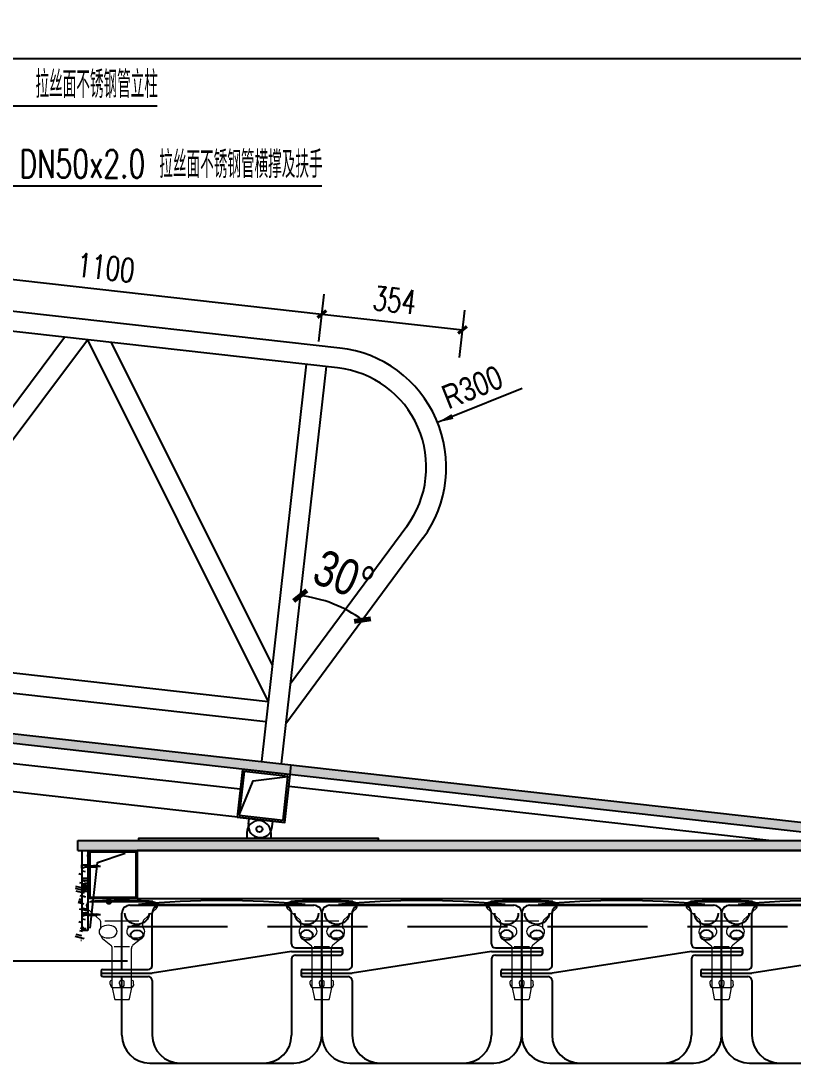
# Model space of a CAD drawing. Extents: x 833816 to 4746262, y -3629782 to -1973088.
# Drawn here: x 2456961 to 2458893, y -2629572 to -2626964 of the extents above; entities that cross this region are included whole.
import ezdxf

# ---------------------------------------------------------------- set-up
doc = ezdxf.new("R2010")
doc.units = 0
doc.header["$LTSCALE"] = 1000
doc.header["$MEASUREMENT"] = 0
doc.header["$PDMODE"] = 32
doc.linetypes.add('DASH', pattern=[0.35, 0.25, -0.1])
for name, color, linetype in [('00-Blackground line', 1, 'Continuous'), ('00-Face', 2, 'Continuous'), ('00-Hatch1', 8, 'Continuous'), ('00-Paving', 9, 'Continuous'), ('00-Structure', 4, 'Continuous'), ('00-Wall', 4, 'Continuous'), ('01-Paving', 9, 'Continuous'), ('DIM_LEAD', 3, 'Continuous'), ('FT', 5, 'Continuous'), ('hatch', 8, 'Continuous'), ('PUB_DIM', 3, 'Continuous'), ('PUB_TEXT', 7, 'Continuous'), ('W-STEEL_FRAME钢架', 3, 'Continuous'), ('短销钉', 253, 'Continuous')]:
    doc.layers.add(name, color=color, linetype=linetype)
doc.layers.add('伯利恒浮筒', color=5, linetype='Continuous', lineweight=5)
doc.styles.add('_TCH_DIM', font='SIMPLEX', dxfattribs={"bigfont": 'GBCBIG'})
doc.styles.add('_TCH_DIM_T3', font='SIMPLEX', dxfattribs={"width": 0.7058823529411765, "bigfont": 'GBCBIG'})
doc.styles.add('ART-HZTXT', font='hztxt_e.shx', dxfattribs={"width": 0.8, "bigfont": 'HZTXT.shx'})
doc.dimstyles.new('_TCH_ARCH&&20', dxfattribs={"dimtxt": 59.5, "dimasz": 20, "dimexe": 50, "dimexo": 60, "dimgap": 25.25, "dimtad": 1, "dimdec": 0, "dimzin": 0, "dimdsep": 46, "dimtxsty": '_TCH_DIM_T3', "dimblk": 'ARCHTICK', "dimcen": 0.09, "dimclrt": 7, "dimazin": 2, "dimtfac": 1, "dimtdec": 0, "dimtix": 1, "dimtmove": 2, "dimatfit": 3, "dimfxl": 50, "dimtolj": 1, "dimtzin": 0, "dimarcsym": 0})
doc.dimstyles.new('_TCH_ARCH_M_M', dxfattribs={"dimscale": 0, "dimtxt": 3, "dimasz": 1, "dimexe": 1, "dimexo": 2, "dimgap": 1, "dimtad": 1, "dimdec": 0, "dimrnd": 10, "dimzin": 0, "dimdsep": 46, "dimtxsty": 'ART-HZTXT', "dimblk": 'ARCHTICK', "dimcen": 0.09, "dimdle": 1, "dimclrt": 7, "dimadec": 0, "dimazin": 2, "dimtfac": 1, "dimtdec": 0, "dimtix": 1, "dimtmove": 2, "dimatfit": 3, "dimfxl": 1, "dimtolj": 1, "dimtzin": 0, "dimarcsym": 0})

# ---------------------------------------------------------------- blocks, each defined once
blk = doc.blocks.new('zgld')
for p, q in [((-5.752499999987776, -1.299999999995634), (-5.752499999987776, 0)), ((5.752499999987776, 0), (-5.752499999987776, 0)), ((5.752499999987776, 0), (5.752499999987776, -1.299999999995634)), ((5.752499999987776, -1.299999999995634), (-5.752499999987776, -1.299999999995634)), ((-2.373573603906157, -24.42740886709029), (-0.6874383604563312, -24.31147928478853)), ((-2.373573603906157, -24.42740886707573), (-1.598999999970152, -24.80320266679731)), ((-2.373573603906157, -26.33744152078392), (-0.6874383604563312, -26.22151193848944)), ((-2.373573603906157, -26.33744152077664), (-1.598999999970152, -26.71323532049822)), ((-2.313012652460207, -28.75386686889063), (-1.598999999970152, -27.89248958615311)), ((-2.313012652460207, -28.75386686889063), (-1.598999999970152, -29.00537088774976)), ((-2.313012652492034, -31.00225047821303), (-1.599000000001979, -30.14087319547551)), ((-2.313012652492034, -31.00225047821303), (-1.599000000001979, -31.25375449707215)), ((-2.313012652492034, -33.25063408754366), (-1.599000000001979, -32.38925680481341)), ((-2.313012652492034, -33.25063408752911), (-1.598999999972875, -32.38925680479159)), ((-2.313012652492034, -33.25063408752911), (-1.598999999972875, -33.50213810638095)), ((-2.313012652492034, -35.49901769685974), (-1.599000000001979, -34.63764041412222)), ((-1.599000000001979, -19.80916832212097), (-1.599000000001979, -24.37415335587823)), ((-1.598999999970152, -24.8303500662117), (-0.7186564164994755, -24.31362567026039)), ((-1.598999999970152, -24.80320266679004), (-1.598999999941048, -26.28418600956169)), ((-1.598999999941048, -26.71323532049822), (-0.6874383604563312, -26.22151193848944)), ((-1.598999999970152, -27.89248958615311), (-1.598999999970152, -26.71323532049822)), ((-1.599000000001979, -27.05158627611243), (-1.598999999972875, -28.53256961888408)), ((-1.599000000001979, -30.14087319547551), (-1.599000000001979, -28.96161892982062)), ((-1.598999999970152, -29.00537088774976), (-1.598999999970152, -30.14087319548374)), ((-1.599000000001979, -31.25375449707215), (-1.599000000001979, -32.38925680480614)), ((-1.599000000001979, -33.50213810638095), (-1.599000000001979, -34.63764041410766)), ((-1.599000000001979, -33.50213810638095), (-1.599000000001979, -34.63764041411494)), ((1.599000000001979, -19.80916832213552), (1.599000000001979, -26.52670517669619)), ((1.599000000033806, -26.5267051766826), (2.313012652523862, -26.7782091955199)), ((2.313012652523862, -26.77820919551262), (1.599000000033806, -27.6395864782647)), ((1.599000000033806, -27.6395864782647), (1.599000000033806, -28.77508878600596)), ((1.599000000001979, -27.63958647827829), (1.599000000001979, -28.775088786005)), ((1.599000000001979, -28.775088786005), (2.313012652492034, -29.02659280484229)), ((2.313012652492034, -29.02659280483502), (1.599000000001979, -29.88797008758709)), ((1.599000000001979, -29.88797008758709), (1.599000000001979, -31.02347239532835)), ((1.599000000001979, -31.02347239532108), (2.31301265246293, -31.27497641417293)), ((2.313012652492034, -31.2749764141511), (1.599000000001979, -32.13635369690317)), ((1.599000000001979, -32.1363536968959), (1.599000000001979, -33.27185600464443)), ((1.599000000001979, -32.1363536968959), (1.599000000001979, -33.27185600462988)), ((1.599000000001979, -33.27185600462988), (2.313012652521138, -33.52336002346718)), ((2.313012652492034, -33.5233600234599), (1.599000000001979, -34.38473730621197)), ((1.599000000001979, -34.38473730621925), (1.599000000001979, -35.52023961396051)), ((-2.34309765517537, -42.28046275265231), (-1.629085002685315, -42.53196677151143)), ((-2.313012652492034, -35.49901769685974), (-1.599000000001979, -35.75052171571886)), ((-2.31301265246293, -37.74740130616854), (-1.598999999972875, -36.88602402343102)), ((-2.31301265246293, -37.74740130616854), (-1.598999999972875, -37.99890532502039)), ((-2.313012652492034, -39.9957849154919), (-1.598999999972875, -39.13440763275437)), ((-2.313012652492034, -42.24416852483708), (-1.599000000001979, -41.38279124209956)), ((-2.313012652492034, -42.24416852483708), (-1.599000000001979, -42.49567254368893)), ((-2.31301265246293, -44.49255213413861), (-1.598999999972875, -43.63117485140836)), ((-2.31301265246293, -44.49255213413861), (-1.598999999972875, -44.74405615299773)), ((-2.313012652492034, -46.74093574346196), (-1.598999999972875, -45.87955846073172)), ((-2.313012652492034, -46.74093574346196), (-1.598999999972875, -46.99243976232108)), ((-2.31301265246293, -48.98931935277804), (-1.598999999972875, -48.12794207004779)), ((-2.31301265246293, -48.98931935277804), (-1.598999999972875, -49.24082337163716)), ((-2.313012652492034, -51.23770296210139), (-1.599000000001979, -50.37632567936387)), ((-2.313012652492034, -51.23770296210139), (-1.599000000001979, -51.48920698095324)), ((-1.599000000001979, -35.75052171570431), (-1.599000000001979, -36.88602402344557)), ((-1.599000000001979, -37.99890532503494), (-1.599000000001979, -39.13440763275437)), ((-1.599000000001979, -40.24728893436557), (-1.599000000001979, -41.38279124209228)), ((-1.599000000001979, -40.24728893435829), (-1.599000000001979, -41.38279124209228)), ((-1.599000000001979, -42.49567254367437), (-1.599000000001979, -43.63117485139381)), ((-1.599000000001979, -44.74405615299045), (-1.599000000001979, -45.87955846071716)), ((-1.599000000001979, -46.99243976231381), (-1.599000000001979, -48.12794207003324)), ((-1.599000000001979, -49.24082337162261), (-1.599000000001979, -50.3763256793566)), ((-1.455191522836685e-11, -63.05557081337679), (-1.598999999972875, -51.48920698093869)), ((-1.455191522836685e-11, -63.05557081337679), (1.599000000031083, -50.12342257145363)), ((1.568914997289539, -40.05330106043701), (2.282927649779595, -40.3048050792743)), ((1.599000000001979, -35.52023961396779), (2.313012652492034, -35.77174363281236)), ((2.313012652492034, -35.77174363280508), (1.599000000001979, -36.63312091554988)), ((1.599000000001979, -36.63312091554261), (1.599000000001979, -37.76862322327659)), ((1.599000000001979, -37.76862322328387), (2.313012652492034, -38.02012724212844)), ((2.313012652492034, -38.02012724212116), (1.599000000001979, -38.88150452486596)), ((1.599000000001979, -38.88150452485141), (1.599000000001979, -40.01700683259995)), ((2.313012652492034, -40.26851085143724), (1.599000000001979, -41.12988813418931)), ((1.599000000031083, -41.12988813416021), (1.599000000031083, -42.26539044190875)), ((1.599000000001979, -42.2653904419233), (2.313012652492034, -42.5168944607606)), ((2.313012652492034, -42.51689446075332), (1.599000000001979, -43.37827174350539)), ((1.599000000031083, -43.37827174349084), (1.599000000031083, -44.51377405122483)), ((1.599000000001979, -44.51377405123938), (2.313012652521138, -44.76527807008395)), ((2.313012652492034, -44.7652780700694), (1.599000000001979, -45.62665535282147)), ((1.599000000031083, -45.62665535280692), (1.599000000001979, -46.76215766054091)), ((1.599000000031083, -46.76215766055546), (2.313012652521138, -47.01366167940003)), ((2.313012652521138, -47.01366167938548), (1.599000000031083, -47.87503896213755)), ((1.599000000031083, -47.87503896214483), (1.599000000031083, -49.01054126987881)), ((1.599000000031083, -49.01054126987154), (2.313012652521138, -49.26204528871611)), ((2.313012652521138, -49.26204528870883), (1.599000000031083, -50.12342257145363))]:
    blk.add_line(p, q)
at = {"color": 8}
for p, q in [((-2.313012652460207, -28.75386686890518), (2.313012652523862, -26.7782091955199)), ((-2.313012652492034, -31.00225047822758), (2.313012652492034, -29.02659280484229)), ((-2.313012652492034, -33.25063408754366), (2.313012652492034, -31.27497641416565)), ((-2.313012652492034, -33.25063408753638), (2.313012652492034, -31.2749764141511)), ((-2.31301265246293, -35.49901769685246), (2.313012652521138, -33.52336002346718)), ((-1.598999999970152, -27.89248958615311), (1.599000000033806, -26.5267051766826)), ((-1.598999999970152, -29.00537088774976), (1.599000000033806, -27.6395864782647)), ((-1.599000000001979, -30.14087319547551), (1.599000000001979, -28.775088786005)), ((-1.599000000001979, -31.25375449707215), (1.599000000001979, -29.88797008758709)), ((-1.599000000001979, -32.38925680479886), (1.599000000001979, -31.02347239532108)), ((-1.599000000001979, -33.50213810638823), (1.599000000001979, -32.13635369690317)), ((-1.598999999972875, -33.50213810638095), (1.599000000001979, -32.1363536968959)), ((-1.598999999972875, -34.63764041410766), (1.599000000001979, -33.27185600462988)), ((-1.598999999972875, -35.75052171569703), (1.599000000001979, -34.38473730621197)), ((-2.313012652492034, -37.74740130619764), (2.313012652492034, -35.77174363281236)), ((-2.313012652492034, -39.99578491551372), (2.313012652492034, -38.02012724212844)), ((-2.313012652492034, -42.2441685248298), (2.313012652492034, -40.26851085144452)), ((-2.313012652492034, -44.49255213414588), (2.313012652492034, -42.5168944607606)), ((-2.31301265246293, -46.74093574346196), (2.313012652521138, -44.76527807008395)), ((-2.31301265246293, -48.98931935277804), (2.313012652521138, -47.01366167940003)), ((-2.31301265246293, -51.23770296210139), (2.313012652521138, -49.26204528871611)), ((-1.599000000001979, -36.88602402344557), (1.599000000001979, -35.52023961396779)), ((-1.599000000001979, -37.99890532503494), (1.599000000001979, -36.63312091554988)), ((-1.599000000001979, -39.13440763276165), (1.599000000001979, -37.76862322328387)), ((-1.599000000001979, -40.24728893435829), (1.599000000001979, -38.88150452486596)), ((-1.598999999972875, -41.38279124207773), (1.599000000001979, -40.01700683259995)), ((-1.598999999972875, -42.49567254367437), (1.599000000001979, -41.12988813418931)), ((-1.598999999972875, -43.63117485139381), (1.599000000001979, -42.2653904419233)), ((-1.598999999972875, -44.74405615299045), (1.599000000001979, -43.37827174350539)), ((-1.598999999972875, -45.87955846071716), (1.599000000001979, -44.51377405123938)), ((-1.598999999972875, -46.99243976230653), (1.599000000001979, -45.62665535282147)), ((-1.598999999972875, -48.12794207003324), (1.599000000031083, -46.76215766055546)), ((-1.598999999972875, -49.24082337162261), (1.599000000031083, -47.87503896213755)), ((-1.598999999972875, -50.37632567934932), (1.599000000031083, -49.01054126987154)), ((-1.598999999972875, -51.48920698093869), (1.599000000031083, -50.12342257145363)), ((-1.455191522836685e-11, -63.05557081337679), (1.455191522836685e-11, -50.80631477619616))]:
    blk.add_line(p, q, dxfattribs=at)
for centre, radius, start, end in [((-43.18487044870562, -19.42052178322774), 41.58768648420529, 359.46454990849, 25.83101799881695), ((43.18487044870562, -19.42052178322774), 41.58768648420527, 154.1689820011831, 180.5354500915099)]:
    blk.add_arc(centre, radius, start, end)
blk = doc.blocks.new('_ArchTick')
at = {"color": 0, "linetype": 'ByBlock', "const_width": 0.4}
blk.add_lwpolyline([(-0.5, -0.5), (0.5, 0.5)], dxfattribs=at)
blk = doc.blocks.new('*D764')
at = {"layer": 'Defpoints', "color": 0, "ltscale": 0.5, "transparency": 16777216}
for p in [(2457724.381711099, -2627828.99859946), (2457966.517410073, -2628258.770208885), (2457767.48926504, -2628434.034627641), (2457623.741624328, -2628723.353993943), (2457612.559392425, -2628822.726816346)]:
    blk.add_point(p, dxfattribs=at)
at = {"layer": 'PUB_DIM', "color": 0, "lineweight": -2, "ltscale": 0.5, "transparency": 16777216}
blk.add_arc((2457623.741624381, -2628723.353993871), 323.0620371860433, 53.57962506351675, 83.57962506433455, dxfattribs=at)
at = {"layer": 'PUB_DIM', "color": 0, "lineweight": -2, "ltscale": 0.5, "transparency": 16777216, "xscale": 30, "yscale": 30, "zscale": 30}
for p, rotation in [((2457659.867170455, -2628402.318131713), 173.5796250643346), ((2457815.545196089, -2628463.391554756), 323.5796250635167)]:
    blk.add_blockref('_ArchTick', p, dxfattribs=dict(at, rotation=rotation))
at = {"layer": 'PUB_DIM', "color": 7, "ltscale": 0.5, "transparency": 16777216, "insert": (2457769.117006643, -2628352.787692542), "char_height": 90, "attachment_point": 5, "rotation": 338.57962506394284, "style": 'ART-HZTXT'}
blk.add_mtext('\\A1;30°', dxfattribs=at)
blk = doc.blocks.new('*D753')
at = {"layer": 'Defpoints', "color": 0, "transparency": 16777216}
for p in [(2458065.642981873, -2627737.304551528), (2457699.538505646, -2627826.203041484), (2458051.186638448, -2627865.773327281)]:
    blk.add_point(p, dxfattribs=at)
at = {"layer": 'PUB_DIM', "color": 0, "lineweight": -2, "transparency": 16777216}
for p, q in [((2457706.247844763, -2627766.57934847), (2457719.585965002, -2627648.047854886)), ((2457713.994849071, -2627697.734265731), (2458065.642981873, -2627737.304551528)), ((2458057.895977565, -2627806.149634267), (2458071.234097803, -2627687.618140684))]:
    blk.add_line(p, q, dxfattribs=at)
at = {"layer": 'PUB_DIM', "color": 0, "lineweight": -2, "transparency": 16777216, "xscale": 20, "yscale": 20, "zscale": 20}
for p, rotation in [((2457713.994849071, -2627697.734265731), 173.5796250676277), ((2458065.642981873, -2627737.304551528), 353.5796250676277)]:
    blk.add_blockref('_ArchTick', p, dxfattribs=dict(at, rotation=rotation))
at = {"layer": 'PUB_DIM', "color": 7, "transparency": 16777216, "insert": (2457895.969142996, -2627662.8643567), "char_height": 59.5, "attachment_point": 5, "rotation": 353.5796250676277, "style": '_TCH_DIM_T3'}
blk.add_mtext('\\A1;354', dxfattribs=at)
blk = doc.blocks.new('*D754')
at = {"layer": 'Defpoints', "color": 0, "transparency": 16777216}
for p in [(2456606.437467073, -2627703.198491007), (2457713.994849071, -2627697.734265732), (2457699.538505646, -2627826.203041484)]:
    blk.add_point(p, dxfattribs=at)
at = {"layer": 'PUB_DIM', "color": 0, "lineweight": -2, "transparency": 16777216}
for p, q in [((2456613.14680619, -2627643.574797993), (2456626.484926429, -2627525.043304409)), ((2456620.893810498, -2627574.729715254), (2457713.994849071, -2627697.734265732)), ((2457706.247844764, -2627766.579348471), (2457719.585965002, -2627648.047854886))]:
    blk.add_line(p, q, dxfattribs=at)
at = {"layer": 'PUB_DIM', "color": 0, "lineweight": -2, "transparency": 16777216, "xscale": 20, "yscale": 20, "zscale": 20}
for p, rotation in [((2456620.893810498, -2627574.729715254), 173.5796250676295), ((2457713.994849071, -2627697.734265732), 353.5796250676295)]:
    blk.add_blockref('_ArchTick', p, dxfattribs=dict(at, rotation=rotation))
at = {"layer": 'PUB_DIM', "color": 7, "transparency": 16777216, "insert": (2457173.594557308, -2627581.576938563), "char_height": 59.5, "attachment_point": 5, "rotation": 353.57962506762954, "style": '_TCH_DIM_T3'}
blk.add_mtext('\\A1;1100', dxfattribs=at)
blk = doc.blocks.new('*D763')
at = {"layer": 'Defpoints', "color": 0, "transparency": 16777216}
for p in [(2459103.224022302, -2627057.923738401), (2453097.097491699, -2627207.238005426), (2459103.224022302, -2627207.238005426)]:
    blk.add_point(p, dxfattribs=at)
at = {"layer": 'PUB_DIM', "color": 0, "lineweight": -2, "transparency": 16777216}
for p, q in [((2453097.097491699, -2627147.238005426), (2453097.097491699, -2627007.923738401)), ((2459103.224022302, -2627147.238005426), (2459103.224022302, -2627007.923738401)), ((2453097.097491699, -2627057.923738401), (2459103.224022302, -2627057.923738401))]:
    blk.add_line(p, q, dxfattribs=at)
at = {"layer": 'PUB_DIM', "color": 0, "lineweight": -2, "transparency": 16777216, "xscale": 20, "yscale": 20, "zscale": 20, "rotation": 180}
blk.add_blockref('_ArchTick', (2453097.097491699, -2627057.923738401), dxfattribs=at)
at = {"layer": 'PUB_DIM', "color": 0, "lineweight": -2, "transparency": 16777216, "xscale": 20, "yscale": 20, "zscale": 20}
blk.add_blockref('_ArchTick', (2459103.224022302, -2627057.923738401), dxfattribs=at)
at = {"layer": 'PUB_DIM', "color": 7, "transparency": 16777216, "insert": (2456100.160757001, -2627002.923738401), "char_height": 59.5, "attachment_point": 5, "style": '_TCH_DIM_T3'}
blk.add_mtext('\\A1;6006', dxfattribs=at)
blk = doc.blocks.new('blhft')
at = {"layer": 'FT'}
for p, q in [((-230, 395), (230, 395)), ((-208.5, 397), (208.1999999999534, 397)), ((-208.5, 397), (-208.5, 395)), ((208.1999999999534, 397), (208.1999999999534, 395)), ((-250, 234.5), (-250, 375)), ((-174.2640687120147, 244.5), (-174.2640687120147, 375)), ((174.2640687118983, 298.5), (174.2640687118983, 375)), ((250, 375), (250, 288.5)), ((184.2640687118983, 288.5), (298.0747355405474, 288.5)), ((174.2640687118983, 279.5), (-174.2640687120147, 225.5)), ((174.2640687118983, 279.5), (302.0747355405474, 279.5)), ((184.2640687118983, 270.5), (298.0747355405474, 270.5)), ((250, 270.5), (250, 70)), ((174.2640687118983, 260.5), (174.2640687118983, 70)), ((-302.0369826901006, 225.5), (-174.2640687120147, 225.5)), ((-298.0369826901006, 234.5), (-184.2640687120147, 234.5)), ((-298.0369826901006, 216.5), (-184.2640687120147, 216.5)), ((-250, 70), (-250, 216.5)), ((-174.2640687120147, 206.5), (-174.2640687120147, 70)), ((-180, 0), (180, 0))]:
    blk.add_line(p, q, dxfattribs=at)
at = {"layer": 'FT', "ltscale": 0.5}
for p, q in [((302.0747355405474, 284.5), (302.0747355405474, 274.5)), ((-302.0369826901006, 230.5), (-302.0369826901006, 220.5))]:
    blk.add_line(p, q, dxfattribs=at)
at = {"layer": 'FT'}
for centre, radius, start, end in [((-230, 375), 20, 90, 180), ((-0.1500000000232831, -1768.484999999986), 2175.485005171261, 84.50425978993003, 95.49574021006995), ((-154.2640687120147, 375), 20, 90, 180), ((154.2640687118983, 375), 20, 0, 90), ((230, 375), 20, 0, 90), ((184.2640687118983, 298.5), 10, 180, 270), ((184.2640687118983, 260.5), 10, 90, 180), ((298.0747355405474, 274.5), 4, 270, 0), ((-184.2640687120147, 244.5), 10, 270, 0), ((-298.0369826901006, 220.5), 4, 180, 270), ((-184.2640687120147, 206.5), 10, 0, 90), ((-180, 70), 70, 180, 270), ((-104.2640687120147, 70), 70, 180, 270), ((104.2640687118983, 70), 70, 270, 0), ((180, 70), 70, 270, 0)]:
    blk.add_arc(centre, radius, start, end, dxfattribs=at)
at = {"layer": 'FT', "ltscale": 0.5}
for centre, start, end in [((298.0747355405474, 284.5), 0, 90), ((-298.0369826901006, 230.5), 90, 180)]:
    blk.add_arc(centre, 4, start, end, dxfattribs=at)
at = {"layer": 'FT', "extrusion": (0, 0, -1)}
blk.add_ellipse((-212.1320343554253, 375.0000000000146), major_axis=(-30.37504769582881, 1.159501235391824e-12), ratio=0.9218092521331712, start_param=3.141592653589793, end_param=6.283185307179586, dxfattribs=at)
at = {"layer": 'FT'}
blk.add_ellipse((211.8917544153519, 375.3981443897064), major_axis=(30.37499413499397, 0.05704229095236234), ratio=0.9218092521331709, start_param=3.141592653589793, end_param=6.283185307179586, dxfattribs=at)
blk.add_ellipse((-212.1320343560074, 320.5), major_axis=(-16, 2.98329317162055e-15), ratio=0.75, dxfattribs=at)
at = {"layer": 'FT', "extrusion": (0, 0, -1)}
blk.add_ellipse((212.1320343558909, 320.5), major_axis=(16, -1.192181603916775e-14), ratio=0.75, dxfattribs=at)
blk = doc.blocks.new('dxd')
at = {"layer": '短销钉', "lineweight": 13}
for p, q in [((-79, 244.5), (79, 244.5)), ((-77.5, 244.5), (-77.5, 246.5)), ((-77.5, 246.5), (77.5, 246.5)), ((77.5, 244.5), (77.5, 246.5)), ((-85.69118730124319, 227.0684448128377), (-55.80881269875681, 200.1630985649754)), ((85.69118730124319, 227.0684448128377), (55.80881269875681, 200.1630985649754)), ((-52.5, 180.0623058987476), (-52.5, 192.7315433778131)), ((-42.50769273223705, 197.1839259753106), (42.49230726776295, 197.1839259753106)), ((52.5, 180.0623058987476), (52.5, 192.7315433778131)), ((-48.79320391049259, 152.8661777056332), (-27.70679608950741, 135.7907413347566)), ((-19.20000000001164, 132.789037047165), (19.20000000001164, 132.789037047165)), ((48.79320391049259, 152.8661777056332), (27.70679608950741, 135.7907413347566)), ((-24, 30), (-24, 128.0192817201823)), ((24, 30), (24, 128.0192817201823)), ((-29, 38.87411967464868), (-29, 45)), ((-26, 48), (-24, 48)), ((-24, 30), (24, 30)), ((-24, 30), (-18.40194193241769, 2.009709662153909)), ((-6, 39), (-6, 44.32455532033782)), ((6, 39), (6, 44.32455532033782)), ((24, 30), (18.40194193244679, 2.009709662153909)), ((26, 48), (24, 48)), ((29, 38.87411967464868), (29, 45)), ((-15.95049024320906, 0), (15.95049024320906, 0))]:
    blk.add_line(p, q, dxfattribs=at)
at = {"layer": '短销钉', "lineweight": 13, "ltscale": 0.1}
for p, q in [((-18.40194193241769, 2.009709662153909), (-18, 0)), ((-18, 0), (-15.95049024320906, 0)), ((15.95049024320906, 0), (18, 0)), ((18.40194193244679, 2.009709662153909), (18, 0))]:
    blk.add_line(p, q, dxfattribs=at)
at = {"layer": '短销钉', "lineweight": 13}
for centre, radius, start, end in [((-79, 234.5), 10, 90, 228.0009156405508), ((0, -1254.06249999845), 1502.56249999845, 87.04345468654192, 92.95654531345808), ((79, 234.5), 10, 311.9990843594492, 90), ((-62.5, 192.7315433778131), 10, 0, 48.00091564055078), ((-34.52363483404042, 154.4883161433463), 31.37204003537892, 56.41657969937791, 122.8530887181568), ((34.51582523426623, 154.5183921643038), 31.34266601666032, 57.12871926062825, 123.6019393643737), ((62.5, 192.7315433778131), 10, 131.9990843594492, 180), ((-43.5, 170), 13.49999999999955, 126.5657369318358, 231.0000000002546), ((-42.5, 160.6376373202074), 10, 184.1478824734012, 231.0000000002546), ((-34.48837609545444, 185.5997806980449), 31.42076009486325, 236.1380561512875, 303.5569220443629), ((-25.49996233111597, 170), 13.49999999999955, 308.3696395362614, 51.90106289520276), ((25.49996233111597, 170), 13.49999999999955, 128.0989371047973, 231.6303604637386), ((34.4883880604757, 185.5952856474905), 31.41702091548712, 236.4385283679592, 303.8664934392513), ((42.5, 160.6376373202074), 10, 308.9999999997454, 355.8521175265988), ((43.5, 170), 13.49999999999955, 308.9999999997454, 53.43426306816423), ((-34, 128.0192817201823), 10, 0, 51.00000000025459), ((34, 128.0192817201823), 10, 128.9999999997454, 180), ((-26, 45), 3, 90, 180), ((-3, 44.32455532033782), 3, 115.3769335256795, 180), ((0, 38), 10, 64.62306647432047, 115.3769335256795), ((3, 44.32455532033782), 3, 0, 64.62306647432047), ((26, 45), 3, 0, 90), ((-15.95049024320906, 2.5), 2.5, 191.3099324743677, 270), ((15.95049024320906, 2.5), 2.5, 270, 348.6900675256323)]:
    blk.add_arc(centre, radius, start, end, dxfattribs=at)
for centre, major_axis, ratio, start_param, end_param in [((-23, 38.87411967464868), (1.677748740859258e-13, -9), 0.6666666666666728, 4.71238898038469, 6.115737227959887), ((0, 39), (1.732856390789222e-13, 9), 0.6666666666666603, 1.570796326794897, 4.71238898038469)]:
    blk.add_ellipse(centre, major_axis=major_axis, ratio=ratio, start_param=start_param, end_param=end_param, dxfattribs=at)
at = {"layer": '短销钉', "lineweight": 13, "extrusion": (0, 0, -1)}
blk.add_ellipse((23, 38.87411967464868), major_axis=(-1.73285639078919e-13, -9), ratio=0.6666666666666728, start_param=4.71238898038469, end_param=6.115737227959805, dxfattribs=at)

msp = doc.modelspace()

# ---------------------------------------------------------------- hatches: boundary and pattern name
at = {"layer": 'hatch'}
h = msp.add_hatch(dxfattribs=at)
h.set_pattern_fill('木纹02', color=256, scale=30, style=0)
h.set_pattern_definition([(0, (2448943.306594643, -2628335.000033905), (0, 120), [24, -36, 12, -48]), (0, (2449027.306594643, -2628332.000033905), (0, 120), [24, -96]), (0, (2449015.306594643, -2628326.000033905), (0, 120), [12, -108]), (0, (2448949.306594643, -2628323.000033905), (0, 120), [6, -84, 6, -24]), (0, (2448991.306594643, -2628317.000033905), (0, 120), [24, -36, 6, -54]), (0, (2448961.306594643, -2628314.000033905), (0, 120), [18, -102]), (0, (2448991.306594643, -2628311.000033905), (0, 120), [36, -84]), (0, (2448955.306594643, -2628308.000033905), (0, 120), [24, -96]), (0, (2449003.306594643, -2628305.000033905), (0, 120), [60, -60]), (0, (2448967.306594643, -2628299.000033905), (0, 120), [12, -36, 24, -48]), (0, (2449051.306594643, -2628296.000033905), (0, 120), [24, -96]), (0, (2449027.306594643, -2628293.000033905), (0, 120), [12, -108]), (0, (2449003.306594643, -2628290.000033905), (0, 120), [12, -108]), (0, (2448943.306594643, -2628287.000033905), (0, 120), [24, -96]), (0, (2449003.306594643, -2628284.000033905), (0, 120), [24, -96]), (0, (2449003.306594643, -2628278.000033905), (0, 120), [24, -24, 24, -48]), (0, (2448979.306594643, -2628272.000033905), (0, 120), [12, -60, 24, -24]), (0, (2449003.306594643, -2628269.000033905), (0, 120), [36, -84]), (0, (2449003.306594643, -2628263.000033905), (0, 120), [24, -96]), (0, (2448955.306594643, -2628260.000033905), (0, 120), [36, -48, 12, -24]), (0, (2448955.306594643, -2628254.000033905), (0, 120), [60, -60]), (0, (2449027.306594643, -2628251.000033905), (0, 120), [12, -108]), (0, (2448991.306594643, -2628248.000033905), (0, 120), [24, -96]), (0, (2448967.306594643, -2628245.000033905), (0, 120), [12, -48, 12, -48]), (0, (2448955.306594643, -2628242.000033905), (0, 120), [12, -36, 24, -48]), (0, (2448979.306594643, -2628239.000033905), (0, 120), [12, -60, 12, -36]), (0, (2449003.306594643, -2628236.000033905), (0, 120), [36, -84]), (0, (2448955.306594643, -2628230.000033905), (0, 120), [24, -96]), (0, (2449015.306594643, -2628227.000033905), (0, 120), [12, -108]), (0, (2449039.306594643, -2628224.000033905), (0, 120), [12, -108]), (14.03624347, (2449027.306594643, -2628326.000033905), (119.9999999965756, -4.388509555752762e-09), [12.36, -482.41266312]), (14.03624347, (2449039.306594643, -2628299.000033905), (119.9999999965756, -4.388509555752762e-09), [12.36, -482.41266312]), (14.03624347, (2449027.306594643, -2628227.000033905), (119.9999999965756, -4.388509555752762e-09), [12.36, -482.41266312]), (14.03624347, (2448991.306594643, -2628272.000033905), (119.9999999965756, -4.388509555752762e-09), [12.36, -482.41266312]), (14.03624347, (2449015.306594643, -2628254.000033905), (119.9999999965756, -4.388509555752762e-09), [12.36, -482.41266312]), (14.03624347, (2449027.306594643, -2628263.000033905), (119.9999999965756, -4.388509555752762e-09), [12.36, -482.41266312]), (14.03624347, (2448967.306594643, -2628242.000033905), (119.9999999965756, -4.388509555752762e-09), [12.36, -482.41266312]), (14.03624347, (2449015.306594643, -2628248.000033905), (119.9999999965756, -4.388509555752762e-09), [12.36, -482.41266312]), (14.03624347, (2449039.306594643, -2628293.000033905), (119.9999999965756, -4.388509555752762e-09), [24.72, -470.05266312]), (14.03624347, (2449027.306594643, -2628284.000033905), (119.9999999965756, -4.388509555752762e-09), [24.72, -470.05266312]), (14.03624347, (2449027.306594643, -2628278.000033905), (119.9999999965756, -4.388509555752762e-09), [24.72, -470.05266312]), (165.96375653, (2448991.306594643, -2628317.000033905), (-119.9999999965756, -4.388549523781649e-09), [12.36, -24.72, 12.36, -445.3326631200001]), (165.96375653, (2448967.306594643, -2628299.000033905), (-119.9999999965756, -4.388549523781649e-09), [12.36, -482.41266312]), (165.96375653, (2448967.306594643, -2628245.000033905), (-119.9999999965756, -4.388549523781649e-09), [24.72, -470.05266312]), (194.03624347, (2449027.306594643, -2628332.000033905), (-119.9999999965756, 4.388522878429058e-09), [12.36, -482.41266312]), (345.96375653, (2449051.306594643, -2628332.000033905), (119.9999999965756, 4.388479579731097e-09), [12.36, -482.41266312]), (345.96375653, (2449015.306594643, -2628290.000033905), (119.9999999965756, 4.388479579731097e-09), [12.36, -482.41266312]), (345.96375653, (2449039.306594643, -2628269.000033905), (119.9999999965756, 4.388479579731097e-09), [12.36, -482.41266312]), (345.96375653, (2448991.306594643, -2628260.000033905), (119.9999999965756, 4.388479579731097e-09), [12.36, -482.41266312]), (345.96375653, (2448979.306594643, -2628245.000033905), (119.9999999965756, 4.388479579731097e-09), [12.36, -482.41266312]), (345.96375653, (2448991.306594643, -2628239.000033905), (119.9999999965756, 4.388479579731097e-09), [12.36, -482.41266312]), (345.96375653, (2448991.306594643, -2628260.000033905), (119.9999999965756, 4.388479579731097e-09), [12.36, -482.41266312]), (345.96375653, (2449027.306594643, -2628242.000033905), (119.9999999965756, 4.388479579731097e-09), [49.44, -445.3326631200001]), (345.96375653, (2448955.306594643, -2628323.000033905), (119.9999999965756, 4.388479579731097e-09), [49.44, -445.3326631200001]), (345.96375653, (2448967.306594643, -2628314.000033905), (119.9999999965756, 4.388479579731097e-09), [49.44, -445.3326631200001]), (345.96375653, (2448979.306594643, -2628308.000033905), (119.9999999965756, 4.388479579731097e-09), [12.36, -24.72, 24.72, -432.97266312]), (345.96375653, (2448979.306594643, -2628299.000033905), (119.9999999965756, 4.388479579731097e-09), [24.72, -24.72, 24.72, -420.61266312]), (345.96375653, (2448967.306594643, -2628287.000033905), (119.9999999965756, 4.388479579731097e-09), [49.44, -445.3326631200001]), (345.96375653, (2448955.306594643, -2628278.000033905), (119.9999999965756, 4.388479579731097e-09), [49.44, -445.3326631200001]), (345.96375653, (2448955.306594643, -2628272.000033905), (119.9999999965756, 4.388479579731097e-09), [49.44, -445.3326631200001]), (345.96375653, (2449039.306594643, -2628236.000033905), (119.9999999965756, 4.388479579731097e-09), [12.36, -482.41266312]), (345.96376753, (2449051.306594643, -2628224.000033905), (119.9999999965734, 2.304273464370787e-05), [24.72, -470.05266312]), (345.96376753, (2448979.306594643, -2628230.000033905), (119.9999999965734, 2.304273464370787e-05), [24.72, -470.05266312]), (345.96375753, (2448967.306594643, -2628335.000033905), (119.9999999965756, 2.098783643544877e-06), [49.44, -445.3326631200001]), (345.96375753, (2449039.306594643, -2628251.000033905), (119.9999999965756, 2.098783643544877e-06), [37.08, -457.69266312]), (345.96375753, (2449051.306594643, -2628260.000033905), (119.9999999965756, 2.098783643544877e-06), [74.16, -420.61266312])])
h.paths.add_polyline_path([(2453128.474994418, -2628318.141451788), (2459103.224022302, -2628990.468430331), (2459100.429772708, -2629015.300008824), (2453125.679436448, -2628342.984657248)])
h = msp.add_hatch(dxfattribs=at)
h.set_pattern_fill('木纹02', color=256, scale=30, style=0)
h.set_pattern_definition([(0, (2457368.306594583, -2629035.000034024), (0, 120), [24, -36, 12, -48]), (0, (2457452.306594583, -2629032.000034024), (0, 120), [24, -96]), (0, (2457440.306594583, -2629026.000034024), (0, 120), [12, -108]), (0, (2457374.306594583, -2629023.000034024), (0, 120), [6, -84, 6, -24]), (0, (2457416.306594583, -2629017.000034024), (0, 120), [24, -36, 6, -54]), (0, (2457386.306594583, -2629014.000034024), (0, 120), [18, -102]), (0, (2457416.306594583, -2629011.000034024), (0, 120), [36, -84]), (0, (2457380.306594583, -2629008.000034024), (0, 120), [24, -96]), (0, (2457428.306594583, -2629005.000034024), (0, 120), [60, -60]), (0, (2457392.306594583, -2628999.000034024), (0, 120), [12, -36, 24, -48]), (0, (2457476.306594583, -2628996.000034024), (0, 120), [24, -96]), (0, (2457452.306594583, -2628993.000034024), (0, 120), [12, -108]), (0, (2457428.306594583, -2628990.000034024), (0, 120), [12, -108]), (0, (2457368.306594583, -2628987.000034024), (0, 120), [24, -96]), (0, (2457428.306594583, -2628984.000034024), (0, 120), [24, -96]), (0, (2457428.306594583, -2628978.000034024), (0, 120), [24, -24, 24, -48]), (0, (2457404.306594583, -2628972.000034024), (0, 120), [12, -60, 24, -24]), (0, (2457428.306594583, -2628969.000034024), (0, 120), [36, -84]), (0, (2457428.306594583, -2628963.000034024), (0, 120), [24, -96]), (0, (2457380.306594583, -2628960.000034024), (0, 120), [36, -48, 12, -24]), (0, (2457380.306594583, -2628954.000034024), (0, 120), [60, -60]), (0, (2457452.306594583, -2628951.000034024), (0, 120), [12, -108]), (0, (2457416.306594583, -2628948.000034024), (0, 120), [24, -96]), (0, (2457392.306594583, -2628945.000034024), (0, 120), [12, -48, 12, -48]), (0, (2457380.306594583, -2628942.000034024), (0, 120), [12, -36, 24, -48]), (0, (2457404.306594583, -2628939.000034024), (0, 120), [12, -60, 12, -36]), (0, (2457428.306594583, -2628936.000034024), (0, 120), [36, -84]), (0, (2457380.306594583, -2628930.000034024), (0, 120), [24, -96]), (0, (2457440.306594583, -2628927.000034024), (0, 120), [12, -108]), (0, (2457464.306594583, -2628924.000034024), (0, 120), [12, -108]), (14.03624347, (2457452.306594583, -2629026.000034024), (119.9999999965756, -4.388509555752762e-09), [12.36, -482.41266312]), (14.03624347, (2457464.306594583, -2628999.000034024), (119.9999999965756, -4.388509555752762e-09), [12.36, -482.41266312]), (14.03624347, (2457452.306594583, -2628927.000034024), (119.9999999965756, -4.388509555752762e-09), [12.36, -482.41266312]), (14.03624347, (2457416.306594583, -2628972.000034024), (119.9999999965756, -4.388509555752762e-09), [12.36, -482.41266312]), (14.03624347, (2457440.306594583, -2628954.000034024), (119.9999999965756, -4.388509555752762e-09), [12.36, -482.41266312]), (14.03624347, (2457452.306594583, -2628963.000034024), (119.9999999965756, -4.388509555752762e-09), [12.36, -482.41266312]), (14.03624347, (2457392.306594583, -2628942.000034024), (119.9999999965756, -4.388509555752762e-09), [12.36, -482.41266312]), (14.03624347, (2457440.306594583, -2628948.000034024), (119.9999999965756, -4.388509555752762e-09), [12.36, -482.41266312]), (14.03624347, (2457464.306594583, -2628993.000034024), (119.9999999965756, -4.388509555752762e-09), [24.72, -470.05266312]), (14.03624347, (2457452.306594583, -2628984.000034024), (119.9999999965756, -4.388509555752762e-09), [24.72, -470.05266312]), (14.03624347, (2457452.306594583, -2628978.000034024), (119.9999999965756, -4.388509555752762e-09), [24.72, -470.05266312]), (165.96375653, (2457416.306594583, -2629017.000034024), (-119.9999999965756, -4.388549523781649e-09), [12.36, -24.72, 12.36, -445.3326631200001]), (165.96375653, (2457392.306594583, -2628999.000034024), (-119.9999999965756, -4.388549523781649e-09), [12.36, -482.41266312]), (165.96375653, (2457392.306594583, -2628945.000034024), (-119.9999999965756, -4.388549523781649e-09), [24.72, -470.05266312]), (194.03624347, (2457452.306594583, -2629032.000034024), (-119.9999999965756, 4.388522878429058e-09), [12.36, -482.41266312]), (345.96375653, (2457476.306594583, -2629032.000034024), (119.9999999965756, 4.388479579731097e-09), [12.36, -482.41266312]), (345.96375653, (2457440.306594583, -2628990.000034024), (119.9999999965756, 4.388479579731097e-09), [12.36, -482.41266312]), (345.96375653, (2457464.306594583, -2628969.000034024), (119.9999999965756, 4.388479579731097e-09), [12.36, -482.41266312]), (345.96375653, (2457416.306594583, -2628960.000034024), (119.9999999965756, 4.388479579731097e-09), [12.36, -482.41266312]), (345.96375653, (2457404.306594583, -2628945.000034024), (119.9999999965756, 4.388479579731097e-09), [12.36, -482.41266312]), (345.96375653, (2457416.306594583, -2628939.000034024), (119.9999999965756, 4.388479579731097e-09), [12.36, -482.41266312]), (345.96375653, (2457416.306594583, -2628960.000034024), (119.9999999965756, 4.388479579731097e-09), [12.36, -482.41266312]), (345.96375653, (2457452.306594583, -2628942.000034024), (119.9999999965756, 4.388479579731097e-09), [49.44, -445.3326631200001]), (345.96375653, (2457380.306594583, -2629023.000034024), (119.9999999965756, 4.388479579731097e-09), [49.44, -445.3326631200001]), (345.96375653, (2457392.306594583, -2629014.000034024), (119.9999999965756, 4.388479579731097e-09), [49.44, -445.3326631200001]), (345.96375653, (2457404.306594583, -2629008.000034024), (119.9999999965756, 4.388479579731097e-09), [12.36, -24.72, 24.72, -432.97266312]), (345.96375653, (2457404.306594583, -2628999.000034024), (119.9999999965756, 4.388479579731097e-09), [24.72, -24.72, 24.72, -420.61266312]), (345.96375653, (2457392.306594583, -2628987.000034024), (119.9999999965756, 4.388479579731097e-09), [49.44, -445.3326631200001]), (345.96375653, (2457380.306594583, -2628978.000034024), (119.9999999965756, 4.388479579731097e-09), [49.44, -445.3326631200001]), (345.96375653, (2457380.306594583, -2628972.000034024), (119.9999999965756, 4.388479579731097e-09), [49.44, -445.3326631200001]), (345.96375653, (2457464.306594583, -2628936.000034024), (119.9999999965756, 4.388479579731097e-09), [12.36, -482.41266312]), (345.96376753, (2457476.306594583, -2628924.000034024), (119.9999999965734, 2.304273464370787e-05), [24.72, -470.05266312]), (345.96376753, (2457404.306594583, -2628930.000034024), (119.9999999965734, 2.304273464370787e-05), [24.72, -470.05266312]), (345.96375753, (2457392.306594583, -2629035.000034024), (119.9999999965756, 2.098783643544877e-06), [49.44, -445.3326631200001]), (345.96375753, (2457464.306594583, -2628951.000034024), (119.9999999965756, 2.098783643544877e-06), [37.08, -457.69266312]), (345.96375753, (2457476.306594583, -2628960.000034024), (119.9999999965756, 2.098783643544877e-06), [74.16, -420.61266312])])
h.paths.add_polyline_path([(2457103.224022242, -2629015.300008704), (2457103.224022242, -2629040.300008824), (2461528.224022242, -2629040.300008704), (2461528.224022242, -2629015.300008704)])
at = {"layer": 'PUB_DIM', "ltscale": 0.5}
h = msp.add_hatch(dxfattribs=at)
h.set_pattern_fill('木纹02', color=251, scale=30)
h.set_pattern_definition([(0, (-468822473.8326502, -627688412.214651), (0, 120), [24, -36, 12, -48]), (0, (-468822389.8326502, -627688409.214651), (0, 120), [24, -96]), (0, (-468822401.8326502, -627688403.214651), (0, 120), [12, -108]), (0, (-468822467.8326502, -627688400.214651), (0, 120), [6, -84, 6, -24]), (0, (-468822425.8326502, -627688394.214651), (0, 120), [24, -36, 6, -54]), (0, (-468822455.8326502, -627688391.214651), (0, 120), [18, -102]), (0, (-468822425.8326502, -627688388.214651), (0, 120), [36, -84]), (0, (-468822461.8326502, -627688385.214651), (0, 120), [24, -96]), (0, (-468822413.8326502, -627688382.214651), (0, 120), [60, -60]), (0, (-468822449.8326502, -627688376.214651), (0, 120), [12, -36, 24, -48]), (0, (-468822365.8326502, -627688373.214651), (0, 120), [24, -96]), (0, (-468822389.8326502, -627688370.214651), (0, 120), [12, -108]), (0, (-468822413.8326502, -627688367.214651), (0, 120), [12, -108]), (0, (-468822473.8326502, -627688364.214651), (0, 120), [24, -96]), (0, (-468822413.8326502, -627688361.214651), (0, 120), [24, -96]), (0, (-468822413.8326502, -627688355.214651), (0, 120), [24, -24, 24, -48]), (0, (-468822437.8326502, -627688349.214651), (0, 120), [12, -60, 24, -24]), (0, (-468822413.8326502, -627688346.214651), (0, 120), [36, -84]), (0, (-468822413.8326502, -627688340.214651), (0, 120), [24, -96]), (0, (-468822461.8326502, -627688337.214651), (0, 120), [36, -48, 12, -24]), (0, (-468822461.8326502, -627688331.214651), (0, 120), [60, -60]), (0, (-468822389.8326502, -627688328.214651), (0, 120), [12, -108]), (0, (-468822425.8326502, -627688325.214651), (0, 120), [24, -96]), (0, (-468822449.8326502, -627688322.214651), (0, 120), [12, -48, 12, -48]), (0, (-468822461.8326502, -627688319.214651), (0, 120), [12, -36, 24, -48]), (0, (-468822437.8326502, -627688316.214651), (0, 120), [12, -60, 12, -36]), (0, (-468822413.8326502, -627688313.214651), (0, 120), [36, -84]), (0, (-468822461.8326502, -627688307.214651), (0, 120), [24, -96]), (0, (-468822401.8326502, -627688304.214651), (0, 120), [12, -108]), (0, (-468822377.8326502, -627688301.214651), (0, 120), [12, -108]), (14.03624347, (-468822389.8326502, -627688403.214651), (119.9999999965756, -4.388509555752762e-09), [12.36, -482.41266312]), (14.03624347, (-468822377.8326502, -627688376.214651), (119.9999999965756, -4.388509555752762e-09), [12.36, -482.41266312]), (14.03624347, (-468822389.8326502, -627688304.214651), (119.9999999965756, -4.388509555752762e-09), [12.36, -482.41266312]), (14.03624347, (-468822425.8326502, -627688349.214651), (119.9999999965756, -4.388509555752762e-09), [12.36, -482.41266312]), (14.03624347, (-468822401.8326502, -627688331.214651), (119.9999999965756, -4.388509555752762e-09), [12.36, -482.41266312]), (14.03624347, (-468822389.8326502, -627688340.214651), (119.9999999965756, -4.388509555752762e-09), [12.36, -482.41266312]), (14.03624347, (-468822449.8326502, -627688319.214651), (119.9999999965756, -4.388509555752762e-09), [12.36, -482.41266312]), (14.03624347, (-468822401.8326502, -627688325.214651), (119.9999999965756, -4.388509555752762e-09), [12.36, -482.41266312]), (14.03624347, (-468822377.8326502, -627688370.214651), (119.9999999965756, -4.388509555752762e-09), [24.72, -470.05266312]), (14.03624347, (-468822389.8326502, -627688361.214651), (119.9999999965756, -4.388509555752762e-09), [24.72, -470.05266312]), (14.03624347, (-468822389.8326502, -627688355.214651), (119.9999999965756, -4.388509555752762e-09), [24.72, -470.05266312]), (165.96375653, (-468822425.8326502, -627688394.214651), (-119.9999999965756, -4.388549523781649e-09), [12.36, -24.72, 12.36, -445.3326631200001]), (165.96375653, (-468822449.8326502, -627688376.214651), (-119.9999999965756, -4.388549523781649e-09), [12.36, -482.41266312]), (165.96375653, (-468822449.8326502, -627688322.214651), (-119.9999999965756, -4.388549523781649e-09), [24.72, -470.05266312]), (194.03624347, (-468822389.8326502, -627688409.214651), (-119.9999999965756, 4.388522878429058e-09), [12.36, -482.41266312]), (345.96375653, (-468822365.8326502, -627688409.214651), (119.9999999965756, 4.388479579731097e-09), [12.36, -482.41266312]), (345.96375653, (-468822401.8326502, -627688367.214651), (119.9999999965756, 4.388479579731097e-09), [12.36, -482.41266312]), (345.96375653, (-468822377.8326502, -627688346.214651), (119.9999999965756, 4.388479579731097e-09), [12.36, -482.41266312]), (345.96375653, (-468822425.8326502, -627688337.214651), (119.9999999965756, 4.388479579731097e-09), [12.36, -482.41266312]), (345.96375653, (-468822437.8326502, -627688322.214651), (119.9999999965756, 4.388479579731097e-09), [12.36, -482.41266312]), (345.96375653, (-468822425.8326502, -627688316.214651), (119.9999999965756, 4.388479579731097e-09), [12.36, -482.41266312]), (345.96375653, (-468822425.8326502, -627688337.214651), (119.9999999965756, 4.388479579731097e-09), [12.36, -482.41266312]), (345.96375653, (-468822389.8326502, -627688319.214651), (119.9999999965756, 4.388479579731097e-09), [49.44, -445.3326631200001]), (345.96375653, (-468822461.8326502, -627688400.214651), (119.9999999965756, 4.388479579731097e-09), [49.44, -445.3326631200001]), (345.96375653, (-468822449.8326502, -627688391.214651), (119.9999999965756, 4.388479579731097e-09), [49.44, -445.3326631200001]), (345.96375653, (-468822437.8326502, -627688385.214651), (119.9999999965756, 4.388479579731097e-09), [12.36, -24.72, 24.72, -432.97266312]), (345.96375653, (-468822437.8326502, -627688376.214651), (119.9999999965756, 4.388479579731097e-09), [24.72, -24.72, 24.72, -420.61266312]), (345.96375653, (-468822449.8326502, -627688364.214651), (119.9999999965756, 4.388479579731097e-09), [49.44, -445.3326631200001]), (345.96375653, (-468822461.8326502, -627688355.214651), (119.9999999965756, 4.388479579731097e-09), [49.44, -445.3326631200001]), (345.96375653, (-468822461.8326502, -627688349.214651), (119.9999999965756, 4.388479579731097e-09), [49.44, -445.3326631200001]), (345.96375653, (-468822377.8326502, -627688313.214651), (119.9999999965756, 4.388479579731097e-09), [12.36, -482.41266312]), (345.96376753, (-468822365.8326502, -627688301.214651), (119.9999999965734, 2.304273464370787e-05), [24.72, -470.05266312]), (345.96376753, (-468822437.8326502, -627688307.214651), (119.9999999965734, 2.304273464370787e-05), [24.72, -470.05266312]), (345.96375753, (-468822449.8326502, -627688412.214651), (119.9999999965756, 2.098783643544877e-06), [49.44, -445.3326631200001]), (345.96375753, (-468822377.8326502, -627688328.214651), (119.9999999965756, 2.098783643544877e-06), [37.08, -457.69266312]), (345.96375753, (-468822365.8326502, -627688337.214651), (119.9999999965756, 2.098783643544877e-06), [74.16, -420.61266312])])
h.paths.add_polyline_path([(2457113.224022242, -2629240.300008943), (2457128.224022183, -2629240.300008943), (2457128.224022183, -2629040.299988558), (2457113.224022242, -2629040.299988558)])

# ---------------------------------------------------------------- linework, layer by layer
at = {"layer": '00-Blackground line'}
for p, q in [((2457758.659289393, -2627782.540220668), (2453279.136033329, -2627278.468112757)), ((2457753.077403936, -2627832.227670362), (2453273.548270854, -2627328.154901316)), ((2456536.231701645, -2628550.663033178), (2457128.144780907, -2627761.90520828)), ((2456547.259105953, -2628452.666113069), (2457070.499533745, -2627755.418499877)), ((2457128.144780907, -2627761.90520828), (2457579.646329316, -2628668.076467683)), ((2457187.325553927, -2627768.564706495), (2457589.938281032, -2628576.615273168)), ((2457674.695300194, -2627823.407483508), (2457562.872981521, -2628817.135700395)), ((2457724.381711098, -2627828.99859946), (2457612.559392425, -2628822.726816346)), ((2457926.283274087, -2628229.084955027), (2457634.923856231, -2628623.981172254)), ((2457966.517410072, -2628258.770208885), (2457623.741624328, -2628723.353993942)), ((2457621.172394189, -2628969.611168673), (2453149.395377967, -2628466.410730293)), ((2457579.646329316, -2628668.076467564), (2456536.231701705, -2628550.663033058)), ((2457574.055213424, -2628717.762878349), (2456530.640585753, -2628600.349443724)), ((2457530.05804691, -2628974.44615524), (2457531.73738012, -2628959.540456822)), ((2457589.680839929, -2628981.163487961), (2457591.360173139, -2628966.257789542)), ((2457526.208639893, -2628995.300008943), (2457526.208639893, -2629010.300008943)), ((2457586.208639893, -2628995.300008943), (2457586.208639893, -2629010.300008943))]:
    msp.add_line(p, q, dxfattribs=at)
msp.add_circle((2457557.584286842, -2628986.587142517), 7.5, dxfattribs=at)
for centre, radius, start, end in [((2457725.112593803, -2628080.658685734), 300, 323.5796263197907, 83.57962535691487), ((2457725.112593803, -2628080.658685734), 250.0000000574838, 323.5796263197907, 83.57962535691487), ((2457556.208639893, -2628995.300008943), 30, 0, 180), ((2457559.882945689, -2628977.68706732), 30, 173.3455732464747, 353.3455732464747)]:
    msp.add_arc(centre, radius, start, end, dxfattribs=at)
at = {"layer": '00-Face'}
for p, q in [((2457634.607059631, -2628850.365581681), (2457637.402617547, -2628825.52237623)), ((2458832.042381438, -2629015.300008943), (2457631.24839327, -2628880.176978519)), ((2457103.224022242, -2629015.300008943), (2461528.224022242, -2629015.300008704)), ((2457103.224022242, -2629040.300008943), (2457103.224022242, -2629015.300008943)), ((2457103.224022242, -2629040.299988558), (2461528.224022242, -2629040.299988677)), ((2457113.224022242, -2629040.300008943), (2457113.224022242, -2629240.300008943)), ((2457128.224022242, -2629040.300008943), (2457128.224022242, -2629240.300008943)), ((2457128.224022183, -2629240.300008943), (2457113.224022302, -2629240.300008943))]:
    msp.add_line(p, q, dxfattribs=at)
msp.add_lwpolyline([(2459100.428464386, -2629015.311635782), (2453125.679436448, -2628342.984657248), (2453128.474994418, -2628318.141451788), (2459103.224022361, -2628990.468430331)], dxfattribs=at)
at = {"layer": '00-Hatch1'}
msp.add_lwpolyline([(2457134.224022183, -2629234.300008943), (2457152.453563544, -2629069.688494494), (2457222.224022183, -2629046.300008943)], dxfattribs=at)
at = {"layer": '00-Paving', "color": 1, "linetype": 'DASH'}
msp.add_line((2457228.224022183, -2629230.299988677), (2461528.224022123, -2629230.299988677), dxfattribs=at)
at = {"layer": '00-Structure', "color": 5, "ltscale": 25.4}
msp.add_line((2457228.224022242, -2629317.300008943), (2452903.225391182, -2629317.300008704), dxfattribs=at)
at = {"layer": '00-Structure', "ltscale": 25.4}
for points in [[(2457501.926209721, -2628956.181815912), (2457621.171795639, -2628969.616481354), (2457634.606460962, -2628850.370895436), (2457515.360875043, -2628836.936229994)], [(2457855.645320687, -2629015.300008943), (2457855.645320687, -2629010.300008943), (2457255.645320687, -2629010.300008943), (2457255.645320687, -2629015.300008943)]]:
    msp.add_lwpolyline(points, close=True, dxfattribs=at)
at = {"layer": '00-Wall', "color": 4}
msp.add_line((2457509.764559778, -2628886.632864406), (2456178.166085633, -2628736.790657689), dxfattribs=at)
at = {"layer": 'DIM_LEAD'}
for p, q in [((2455595.264304673, -2627176.712995927), (2457302.145179955, -2627176.712995927)), ((2456839.796831047, -2627377.08051599), (2457713.995706832, -2627377.08051599))]:
    msp.add_line(p, q, dxfattribs=at)
at = {"layer": 'DIM_LEAD', "const_width": 8}
for points in [[(2457126.164134952, -2629132.09894376, 1), (2457118.164134952, -2629132.09894376, 1)], [(2457181.318526956, -2629163.759723236, 1), (2457181.318526956, -2629171.759723236, 1)]]:
    msp.add_lwpolyline(points, format="xyb", close=True, dxfattribs=at)
at = {"layer": 'hatch'}
msp.add_lwpolyline([(2457507.454553518, -2628951.77302747), (2457616.763007256, -2628964.088137557), (2457629.078117105, -2628854.779683759), (2457519.769663366, -2628842.464573672)], close=True, dxfattribs=at)
msp.add_lwpolyline([(2457507.454553518, -2628951.77302747), (2457542.310218367, -2628865.66239815), (2457629.078117105, -2628854.779683759)], dxfattribs=at)
at = {"layer": 'PUB_DIM'}
msp.add_lwpolyline([(2458215.099672395, -2627883.78170123), (2458040.59843101, -2627953.896362815), (2458003.48245016, -2627968.809577276)], dxfattribs=at)
msp.add_lwpolyline([(2458040.59843101, -2627953.896362815, 13.2, 0, 0), (2458003.48245016, -2627968.809577276, 0, 0, 0)], format="xyseb", dxfattribs=at)
at = {"layer": 'W-STEEL_FRAME钢架'}
for points in [[(2457131.737032026, -2629040.299988559), (2457251.737032026, -2629040.299988559), (2457251.737032026, -2629160.299988559), (2457131.737032026, -2629160.299988559)], [(2457251.737032026, -2629160.299988559), (2461528.224022242, -2629160.299988559), (2461528.224022244, -2629040.29998862), (2457251.737032028, -2629040.29998862)], [(2457134.737032026, -2629043.299988559), (2457248.737032026, -2629043.299988559), (2457248.737032026, -2629157.299988559), (2457134.737032026, -2629157.299988559)]]:
    msp.add_lwpolyline(points, close=True, dxfattribs=at)

# ---------------------------------------------------------------- block references
at = {"layer": '01-Paving', "yscale": 0.75, "zscale": 0.75, "rotation": 90}
for p, xscale in [((2457113.224022242, -2629079.79599457), -0.75), ((2457113.224022242, -2629200.804023316), 0.75)]:
    msp.add_blockref('zgld', p, dxfattribs=dict(at, xscale=xscale))
at = {"layer": '伯利恒浮筒'}
for p in [(2457463.831825691, -2629572.107568072), (2457963.831825691, -2629572.107568072), (2458463.831825691, -2629572.107568072), (2458963.831825691, -2629572.107568072)]:
    msp.add_blockref('blhft', p, dxfattribs=at)
at = {"layer": '短销钉'}
for p in [(2457213.831825691, -2629412.919773272), (2457713.831825691, -2629412.919773272), (2458213.831825691, -2629412.919773272), (2458713.831825691, -2629412.919773272)]:
    msp.add_blockref('dxd', p, dxfattribs=at)

# ---------------------------------------------------------------- texts
at = {"layer": 'PUB_DIM', "color": 7, "style": 'ART-HZTXT', "width": 0.8}
msp.add_text('R300', height=60, rotation=21.89027926187425, dxfattribs=at).set_placement((2458030.016585385, -2627936.594094301))
at = {"layer": 'PUB_TEXT', "color": 7, "style": '_TCH_DIM', "width": 0.7}
for s, height, p in [('拉丝面不锈钢管立柱', 67.5177304964539, (2456997.71964804, -2627156.692995927)), ('DN50x2.0', 70, (2456957.399962151, -2627357.06051599)), ('拉丝面不锈钢管横撑及扶手', 67.5177304964539, (2457307.399962151, -2627357.06051599))]:
    msp.add_text(s, height=height, dxfattribs=at).set_placement(p)

# ---------------------------------------------------------------- dimensions: what is measured, and where the dimension line sits
at = {"layer": 'PUB_DIM'}
for p1, p2, distance, picture, middle in [((2453097.097491699, -2627207.238005426), (2459103.224022302, -2627207.238005426), 149.3142670248635, '*D763', (2456100.160757001, -2627002.923738401)), ((2456606.437467074, -2627703.198491007), (2457699.538505646, -2627826.203041484), 129.27958929559813, '*D754', (2457173.594557308, -2627581.576938563)), ((2457699.538505646, -2627826.203041484), (2458051.186638447, -2627865.773327281), 129.27958929662776, '*D753', (2457895.969142996, -2627662.8643567))]:
    dim = msp.add_aligned_dim(p1=p1, p2=p2, distance=distance, dimstyle='_TCH_ARCH&&20', dxfattribs=at)
    dim.commit()
    dim.dimension.update_dxf_attribs({"geometry": picture, "text_midpoint": middle})
at = {"layer": 'PUB_DIM', "ltscale": 0.5}
dim = msp.add_angular_dim_2l(base=(2457767.48926504, -2628434.034627641), line1=((2457724.381711098, -2627828.99859946), (2457612.559392425, -2628822.726816346)), line2=((2457966.517410072, -2628258.770208885), (2457623.741624328, -2628723.353993942)), dimstyle='_TCH_ARCH_M_M', override={"dimscale": 30, "dimfxl": 1.25, "dimarcsym": 1}, dxfattribs=at)
dim.commit()
dim.dimension.update_dxf_attribs({"geometry": '*D764', "text_midpoint": (2457769.117006644, -2628352.787692542)})

doc.saveas('drawing.dxf')
